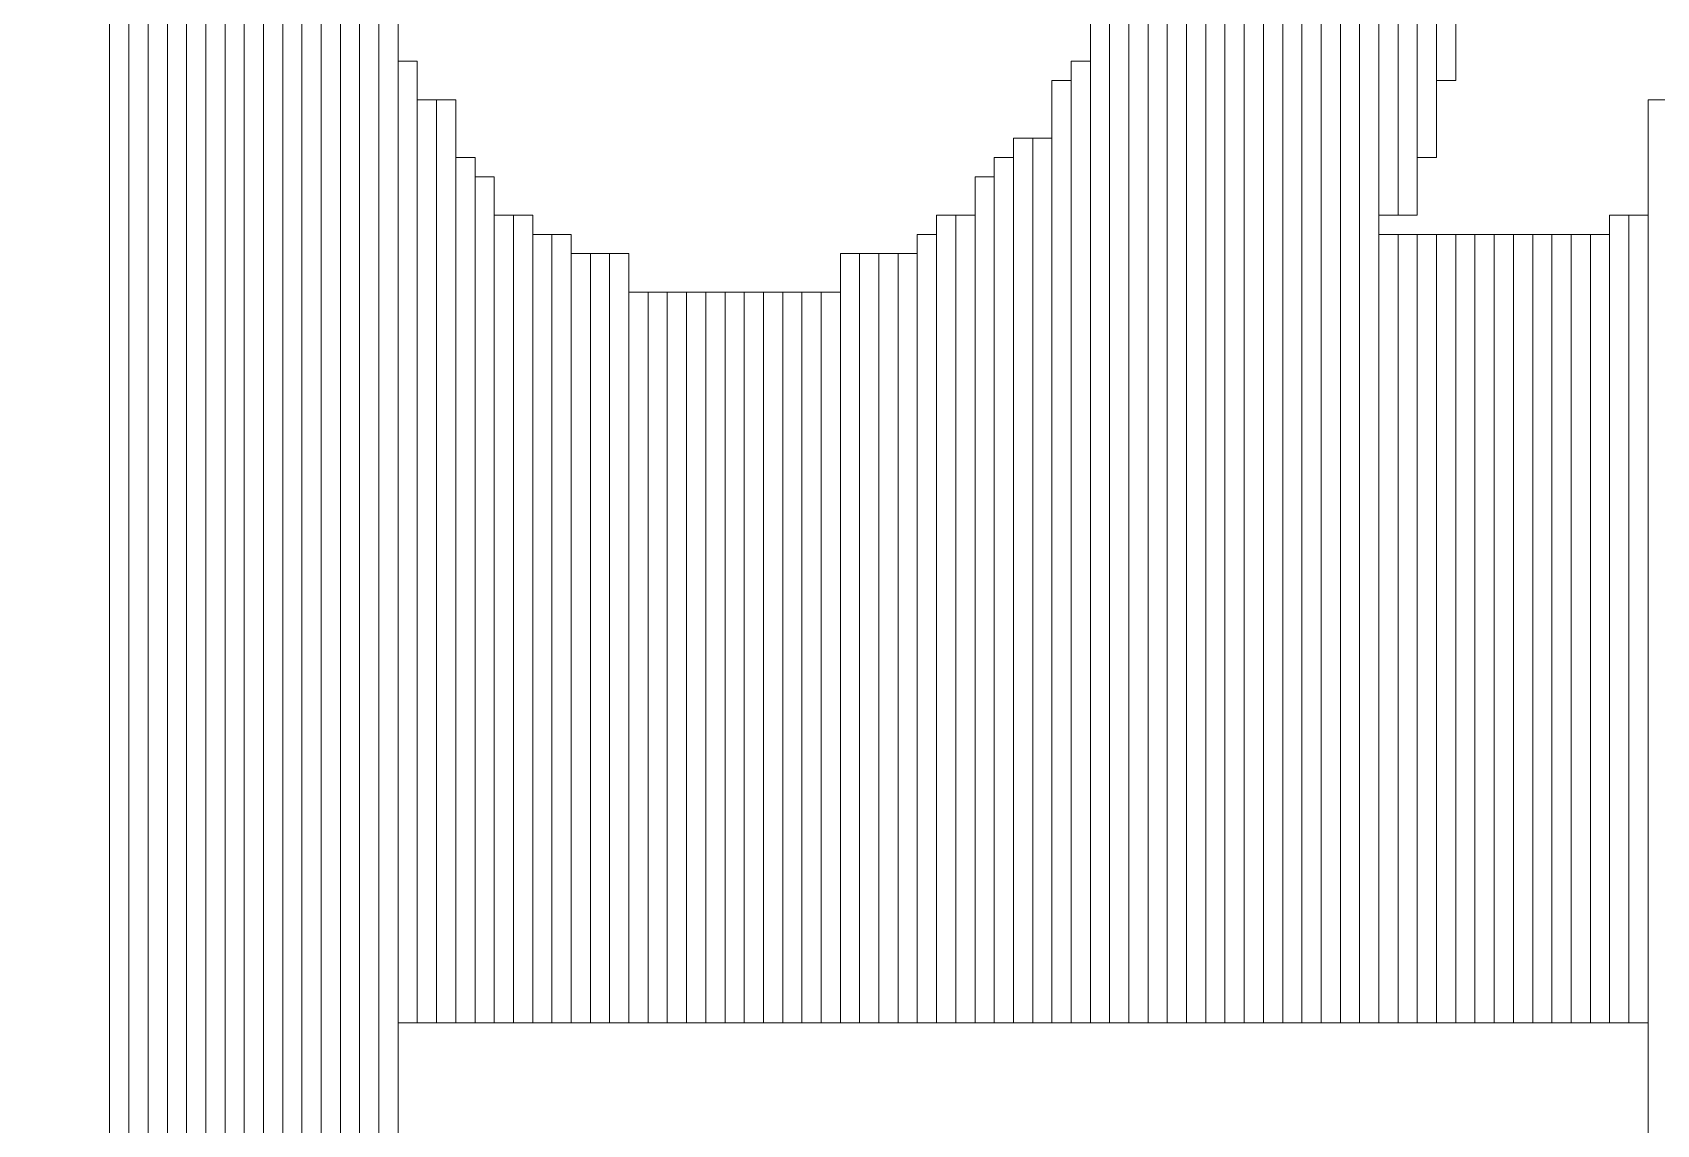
# Model space of a CAD drawing. Header units: millimetres. Extents: x -86 to 67, y -55 to 52.
# Drawn here: x -30.82 to -28.675, y 30.265 to 31.708 of the extents above; entities that cross this region are included whole.
import ezdxf

# ---------------------------------------------------------------- set-up
doc = ezdxf.new("R2010")
doc.units = ezdxf.units.MM
doc.header["$MEASUREMENT"] = 0
doc.layers.add('BG_OUTLINE', color=7, linetype='Continuous')
doc.layers.add('MA_PEN3', color=7, linetype='Continuous')

msp = doc.modelspace()

# ---------------------------------------------------------------- linework, layer by layer
at = {"layer": 'BG_OUTLINE', "color": 3, "lineweight": 9}
msp.add_open_spline([(-60.0926, 34.7331), (-60.0926, 34.7331), (63.7724, 34.7331), (63.7724, 34.7331), (63.7724, 34.7331), (64.585, 34.7336), (65.3646, 34.4113), (65.9396, 33.837), (65.9396, 33.837), (66.5146, 33.2627), (66.8379, 32.4797), (66.8384, 31.667), (66.8384, 31.667), (66.8384, 31.667), (66.8412, -52.28), (66.8412, -52.28), (66.8412, -52.28), (66.8412, -52.28), (66.8384, -52.1933), (66.8384, -52.1933), (66.8384, -52.1933), (66.8389, -53.006), (66.5166, -53.7856), (65.9424, -54.3606), (65.9424, -54.3606), (65.3681, -54.9356), (64.585, -55.2589), (63.7724, -55.2594), (63.7724, -55.2594), (63.7724, -55.2594), (-60.1869, -55.2594), (-60.1869, -55.2594), (-60.1869, -55.2594), (-60.1869, -55.2594), (-60.0853, -55.2518), (-60.0853, -55.2518), (-60.0853, -55.2518), (-60.8979, -55.2523), (-61.6775, -54.9299), (-62.2525, -54.3557), (-62.2525, -54.3557), (-62.8275, -53.7814), (-63.1508, -52.9984), (-63.1513, -52.1857), (-63.1513, -52.1857), (-63.1513, -52.1857), (-63.1587, 31.667), (-63.1587, 31.667), (-63.1587, 31.667), (-63.1592, 32.4797), (-62.8369, 33.2593), (-62.2626, 33.8343), (-62.2626, 33.8343), (-61.6883, 34.4093), (-60.9053, 34.7326), (-60.0926, 34.7331)], degree=3, knots=[0, 0, 0, 0, 0.071429, 0.071429, 0.071429, 0.071429, 0.142857, 0.142857, 0.142857, 0.142857, 0.214286, 0.214286, 0.214286, 0.214286, 0.285714, 0.285714, 0.285714, 0.285714, 0.357143, 0.357143, 0.357143, 0.357143, 0.428571, 0.428571, 0.428571, 0.428571, 0.5, 0.5, 0.5, 0.5, 0.571429, 0.571429, 0.571429, 0.571429, 0.642857, 0.642857, 0.642857, 0.642857, 0.714286, 0.714286, 0.714286, 0.714286, 0.785714, 0.785714, 0.785714, 0.785714, 0.857143, 0.857143, 0.857143, 0.857143, 0.928571, 0.928571, 0.928571, 0.928571, 1, 1, 1, 1], dxfattribs=at)
at = {"layer": 'MA_PEN3', "color": 5, "lineweight": 9}
for points in [[(-30.7178, 34.3874), (-30.7178, 34.3874), (-30.6924, 34.3874), (-30.6924, 34.3874), (-30.6924, 34.3874), (-30.6924, 34.3874), (-30.6924, 25.3958), (-30.6924, 25.3958), (-30.6924, 25.3958), (-30.6924, 25.3958), (-30.7178, 25.3958), (-30.7178, 25.3958), (-30.7178, 25.3958), (-30.7178, 25.3958), (-30.7178, 34.3874), (-30.7178, 34.3874)], [(-30.6924, 34.3874), (-30.6924, 34.3874), (-30.667, 34.3874), (-30.667, 34.3874), (-30.667, 34.3874), (-30.667, 34.3874), (-30.667, 25.3958), (-30.667, 25.3958), (-30.667, 25.3958), (-30.667, 25.3958), (-30.6924, 25.3958), (-30.6924, 25.3958), (-30.6924, 25.3958), (-30.6924, 25.3958), (-30.6924, 34.3874), (-30.6924, 34.3874)], [(-30.667, 34.3874), (-30.667, 34.3874), (-30.6416, 34.3874), (-30.6416, 34.3874), (-30.6416, 34.3874), (-30.6416, 34.3874), (-30.6416, 25.3958), (-30.6416, 25.3958), (-30.6416, 25.3958), (-30.6416, 25.3958), (-30.667, 25.3958), (-30.667, 25.3958), (-30.667, 25.3958), (-30.667, 25.3958), (-30.667, 34.3874), (-30.667, 34.3874)], [(-30.6416, 34.3874), (-30.6416, 34.3874), (-30.6162, 34.3874), (-30.6162, 34.3874), (-30.6162, 34.3874), (-30.6162, 34.3874), (-30.6162, 25.3958), (-30.6162, 25.3958), (-30.6162, 25.3958), (-30.6162, 25.3958), (-30.6416, 25.3958), (-30.6416, 25.3958), (-30.6416, 25.3958), (-30.6416, 25.3958), (-30.6416, 34.3874), (-30.6416, 34.3874)], [(-30.6162, 34.3874), (-30.6162, 34.3874), (-30.5908, 34.3874), (-30.5908, 34.3874), (-30.5908, 34.3874), (-30.5908, 34.3874), (-30.5908, 25.3958), (-30.5908, 25.3958), (-30.5908, 25.3958), (-30.5908, 25.3958), (-30.6162, 25.3958), (-30.6162, 25.3958), (-30.6162, 25.3958), (-30.6162, 25.3958), (-30.6162, 34.3874), (-30.6162, 34.3874)], [(-30.5908, 34.3874), (-30.5908, 34.3874), (-30.5654, 34.3874), (-30.5654, 34.3874), (-30.5654, 34.3874), (-30.5654, 34.3874), (-30.5654, 25.3958), (-30.5654, 25.3958), (-30.5654, 25.3958), (-30.5654, 25.3958), (-30.5908, 25.3958), (-30.5908, 25.3958), (-30.5908, 25.3958), (-30.5908, 25.3958), (-30.5908, 34.3874), (-30.5908, 34.3874)], [(-30.5654, 34.3874), (-30.5654, 34.3874), (-30.54, 34.3874), (-30.54, 34.3874), (-30.54, 34.3874), (-30.54, 34.3874), (-30.54, 25.3958), (-30.54, 25.3958), (-30.54, 25.3958), (-30.54, 25.3958), (-30.5654, 25.3958), (-30.5654, 25.3958), (-30.5654, 25.3958), (-30.5654, 25.3958), (-30.5654, 34.3874), (-30.5654, 34.3874)], [(-30.54, 34.3874), (-30.54, 34.3874), (-30.5146, 34.3874), (-30.5146, 34.3874), (-30.5146, 34.3874), (-30.5146, 34.3874), (-30.5146, 25.3958), (-30.5146, 25.3958), (-30.5146, 25.3958), (-30.5146, 25.3958), (-30.54, 25.3958), (-30.54, 25.3958), (-30.54, 25.3958), (-30.54, 25.3958), (-30.54, 34.3874), (-30.54, 34.3874)], [(-30.5146, 34.3874), (-30.5146, 34.3874), (-30.4892, 34.3874), (-30.4892, 34.3874), (-30.4892, 34.3874), (-30.4892, 34.3874), (-30.4892, 25.3958), (-30.4892, 25.3958), (-30.4892, 25.3958), (-30.4892, 25.3958), (-30.5146, 25.3958), (-30.5146, 25.3958), (-30.5146, 25.3958), (-30.5146, 25.3958), (-30.5146, 34.3874), (-30.5146, 34.3874)], [(-30.4892, 34.3874), (-30.4892, 34.3874), (-30.4638, 34.3874), (-30.4638, 34.3874), (-30.4638, 34.3874), (-30.4638, 34.3874), (-30.4638, 25.3958), (-30.4638, 25.3958), (-30.4638, 25.3958), (-30.4638, 25.3958), (-30.4892, 25.3958), (-30.4892, 25.3958), (-30.4892, 25.3958), (-30.4892, 25.3958), (-30.4892, 34.3874), (-30.4892, 34.3874)], [(-30.4638, 34.3874), (-30.4638, 34.3874), (-30.4384, 34.3874), (-30.4384, 34.3874), (-30.4384, 34.3874), (-30.4384, 34.3874), (-30.4384, 25.3958), (-30.4384, 25.3958), (-30.4384, 25.3958), (-30.4384, 25.3958), (-30.4638, 25.3958), (-30.4638, 25.3958), (-30.4638, 25.3958), (-30.4638, 25.3958), (-30.4638, 34.3874), (-30.4638, 34.3874)], [(-30.4384, 34.3874), (-30.4384, 34.3874), (-30.413, 34.3874), (-30.413, 34.3874), (-30.413, 34.3874), (-30.413, 34.3874), (-30.413, 25.3958), (-30.413, 25.3958), (-30.413, 25.3958), (-30.413, 25.3958), (-30.4384, 25.3958), (-30.4384, 25.3958), (-30.4384, 25.3958), (-30.4384, 25.3958), (-30.4384, 34.3874), (-30.4384, 34.3874)], [(-30.413, 34.3874), (-30.413, 34.3874), (-30.3876, 34.3874), (-30.3876, 34.3874), (-30.3876, 34.3874), (-30.3876, 34.3874), (-30.3876, 25.3958), (-30.3876, 25.3958), (-30.3876, 25.3958), (-30.3876, 25.3958), (-30.413, 25.3958), (-30.413, 25.3958), (-30.413, 25.3958), (-30.413, 25.3958), (-30.413, 34.3874), (-30.413, 34.3874)], [(-30.3876, 34.3874), (-30.3876, 34.3874), (-30.3622, 34.3874), (-30.3622, 34.3874), (-30.3622, 34.3874), (-30.3622, 34.3874), (-30.3622, 25.3958), (-30.3622, 25.3958), (-30.3622, 25.3958), (-30.3622, 25.3958), (-30.3876, 25.3958), (-30.3876, 25.3958), (-30.3876, 25.3958), (-30.3876, 25.3958), (-30.3876, 34.3874), (-30.3876, 34.3874)], [(-29.1684, 32.1268), (-29.1684, 32.1268), (-29.143, 32.1268), (-29.143, 32.1268), (-29.143, 32.1268), (-29.143, 32.1268), (-29.143, 30.3996), (-29.143, 30.3996), (-29.143, 30.3996), (-29.143, 30.3996), (-29.1684, 30.3996), (-29.1684, 30.3996), (-29.1684, 30.3996), (-29.1684, 30.3996), (-29.1684, 32.1268), (-29.1684, 32.1268)], [(-29.143, 32.1268), (-29.143, 32.1268), (-29.1176, 32.1268), (-29.1176, 32.1268), (-29.1176, 32.1268), (-29.1176, 32.1268), (-29.1176, 30.3996), (-29.1176, 30.3996), (-29.1176, 30.3996), (-29.1176, 30.3996), (-29.143, 30.3996), (-29.143, 30.3996), (-29.143, 30.3996), (-29.143, 30.3996), (-29.143, 32.1268), (-29.143, 32.1268)], [(-29.1176, 32.1268), (-29.1176, 32.1268), (-29.0922, 32.1268), (-29.0922, 32.1268), (-29.0922, 32.1268), (-29.0922, 32.1268), (-29.0922, 30.3996), (-29.0922, 30.3996), (-29.0922, 30.3996), (-29.0922, 30.3996), (-29.1176, 30.3996), (-29.1176, 30.3996), (-29.1176, 30.3996), (-29.1176, 30.3996), (-29.1176, 32.1268), (-29.1176, 32.1268)], [(-29.0922, 32.1268), (-29.0922, 32.1268), (-29.0668, 32.1268), (-29.0668, 32.1268), (-29.0668, 32.1268), (-29.0668, 32.1268), (-29.0668, 30.3996), (-29.0668, 30.3996), (-29.0668, 30.3996), (-29.0668, 30.3996), (-29.0922, 30.3996), (-29.0922, 30.3996), (-29.0922, 30.3996), (-29.0922, 30.3996), (-29.0922, 32.1268), (-29.0922, 32.1268)], [(-29.0668, 32.1268), (-29.0668, 32.1268), (-29.0414, 32.1268), (-29.0414, 32.1268), (-29.0414, 32.1268), (-29.0414, 32.1268), (-29.0414, 30.3996), (-29.0414, 30.3996), (-29.0414, 30.3996), (-29.0414, 30.3996), (-29.0668, 30.3996), (-29.0668, 30.3996), (-29.0668, 30.3996), (-29.0668, 30.3996), (-29.0668, 32.1268), (-29.0668, 32.1268)], [(-29.2446, 32.1014), (-29.2446, 32.1014), (-29.2192, 32.1014), (-29.2192, 32.1014), (-29.2192, 32.1014), (-29.2192, 32.1014), (-29.2192, 30.3996), (-29.2192, 30.3996), (-29.2192, 30.3996), (-29.2192, 30.3996), (-29.2446, 30.3996), (-29.2446, 30.3996), (-29.2446, 30.3996), (-29.2446, 30.3996), (-29.2446, 32.1014), (-29.2446, 32.1014)], [(-29.2192, 32.1014), (-29.2192, 32.1014), (-29.1938, 32.1014), (-29.1938, 32.1014), (-29.1938, 32.1014), (-29.1938, 32.1014), (-29.1938, 30.3996), (-29.1938, 30.3996), (-29.1938, 30.3996), (-29.1938, 30.3996), (-29.2192, 30.3996), (-29.2192, 30.3996), (-29.2192, 30.3996), (-29.2192, 30.3996), (-29.2192, 32.1014), (-29.2192, 32.1014)], [(-29.1938, 32.1014), (-29.1938, 32.1014), (-29.1684, 32.1014), (-29.1684, 32.1014), (-29.1684, 32.1014), (-29.1684, 32.1014), (-29.1684, 30.3996), (-29.1684, 30.3996), (-29.1684, 30.3996), (-29.1684, 30.3996), (-29.1938, 30.3996), (-29.1938, 30.3996), (-29.1938, 30.3996), (-29.1938, 30.3996), (-29.1938, 32.1014), (-29.1938, 32.1014)], [(-29.0414, 32.1014), (-29.0414, 32.1014), (-29.016, 32.1014), (-29.016, 32.1014), (-29.016, 32.1014), (-29.016, 32.1014), (-29.016, 31.4664), (-29.016, 31.4664), (-29.016, 31.4664), (-29.016, 31.4664), (-29.0414, 31.4664), (-29.0414, 31.4664), (-29.0414, 31.4664), (-29.0414, 31.4664), (-29.0414, 32.1014), (-29.0414, 32.1014)], [(-29.016, 32.1014), (-29.016, 32.1014), (-28.9906, 32.1014), (-28.9906, 32.1014), (-28.9906, 32.1014), (-28.9906, 32.1014), (-28.9906, 31.4664), (-28.9906, 31.4664), (-28.9906, 31.4664), (-28.9906, 31.4664), (-29.016, 31.4664), (-29.016, 31.4664), (-29.016, 31.4664), (-29.016, 31.4664), (-29.016, 32.1014), (-29.016, 32.1014)], [(-28.9906, 32.0506), (-28.9906, 32.0506), (-28.9652, 32.0506), (-28.9652, 32.0506), (-28.9652, 32.0506), (-28.9652, 32.0506), (-28.9652, 31.5426), (-28.9652, 31.5426), (-28.9652, 31.5426), (-28.9652, 31.5426), (-28.9906, 31.5426), (-28.9906, 31.5426), (-28.9906, 31.5426), (-28.9906, 31.5426), (-28.9906, 32.0506), (-28.9906, 32.0506)], [(-29.27, 32.0252), (-29.27, 32.0252), (-29.2446, 32.0252), (-29.2446, 32.0252), (-29.2446, 32.0252), (-29.2446, 32.0252), (-29.2446, 30.3996), (-29.2446, 30.3996), (-29.2446, 30.3996), (-29.2446, 30.3996), (-29.27, 30.3996), (-29.27, 30.3996), (-29.27, 30.3996), (-29.27, 30.3996), (-29.27, 32.0252), (-29.27, 32.0252)], [(-29.3208, 31.9998), (-29.3208, 31.9998), (-29.2954, 31.9998), (-29.2954, 31.9998), (-29.2954, 31.9998), (-29.2954, 31.9998), (-29.2954, 30.3996), (-29.2954, 30.3996), (-29.2954, 30.3996), (-29.2954, 30.3996), (-29.3208, 30.3996), (-29.3208, 30.3996), (-29.3208, 30.3996), (-29.3208, 30.3996), (-29.3208, 31.9998), (-29.3208, 31.9998)], [(-29.2954, 31.9998), (-29.2954, 31.9998), (-29.27, 31.9998), (-29.27, 31.9998), (-29.27, 31.9998), (-29.27, 31.9998), (-29.27, 30.3996), (-29.27, 30.3996), (-29.27, 30.3996), (-29.27, 30.3996), (-29.2954, 30.3996), (-29.2954, 30.3996), (-29.2954, 30.3996), (-29.2954, 30.3996), (-29.2954, 31.9998), (-29.2954, 31.9998)], [(-28.9652, 31.9998), (-28.9652, 31.9998), (-28.9398, 31.9998), (-28.9398, 31.9998), (-28.9398, 31.9998), (-28.9398, 31.9998), (-28.9398, 31.6442), (-28.9398, 31.6442), (-28.9398, 31.6442), (-28.9398, 31.6442), (-28.9652, 31.6442), (-28.9652, 31.6442), (-28.9652, 31.6442), (-28.9652, 31.6442), (-28.9652, 31.9998), (-28.9652, 31.9998)], [(-29.3462, 31.9236), (-29.3462, 31.9236), (-29.3208, 31.9236), (-29.3208, 31.9236), (-29.3208, 31.9236), (-29.3208, 31.9236), (-29.3208, 30.3996), (-29.3208, 30.3996), (-29.3208, 30.3996), (-29.3208, 30.3996), (-29.3462, 30.3996), (-29.3462, 30.3996), (-29.3462, 30.3996), (-29.3462, 30.3996), (-29.3462, 31.9236), (-29.3462, 31.9236)], [(-29.3716, 31.8474), (-29.3716, 31.8474), (-29.3462, 31.8474), (-29.3462, 31.8474), (-29.3462, 31.8474), (-29.3462, 31.8474), (-29.3462, 30.3996), (-29.3462, 30.3996), (-29.3462, 30.3996), (-29.3462, 30.3996), (-29.3716, 30.3996), (-29.3716, 30.3996), (-29.3716, 30.3996), (-29.3716, 30.3996), (-29.3716, 31.8474), (-29.3716, 31.8474)], [(-30.3622, 31.822), (-30.3622, 31.822), (-30.3368, 31.822), (-30.3368, 31.822), (-30.3368, 31.822), (-30.3368, 31.822), (-30.3368, 26.9198), (-30.3368, 26.9198), (-30.3368, 26.9198), (-30.3368, 26.9198), (-30.3622, 26.9198), (-30.3622, 26.9198), (-30.3622, 26.9198), (-30.3622, 26.9198), (-30.3622, 31.822), (-30.3622, 31.822)], [(-29.4224, 31.7712), (-29.4224, 31.7712), (-29.397, 31.7712), (-29.397, 31.7712), (-29.397, 31.7712), (-29.397, 31.7712), (-29.397, 30.3996), (-29.397, 30.3996), (-29.397, 30.3996), (-29.397, 30.3996), (-29.4224, 30.3996), (-29.4224, 30.3996), (-29.4224, 30.3996), (-29.4224, 30.3996), (-29.4224, 31.7712), (-29.4224, 31.7712)], [(-29.397, 31.7712), (-29.397, 31.7712), (-29.3716, 31.7712), (-29.3716, 31.7712), (-29.3716, 31.7712), (-29.3716, 31.7712), (-29.3716, 30.3996), (-29.3716, 30.3996), (-29.3716, 30.3996), (-29.3716, 30.3996), (-29.397, 30.3996), (-29.397, 30.3996), (-29.397, 30.3996), (-29.397, 30.3996), (-29.397, 31.7712), (-29.397, 31.7712)], [(-30.3368, 31.6696), (-30.3368, 31.6696), (-30.3114, 31.6696), (-30.3114, 31.6696), (-30.3114, 31.6696), (-30.3114, 31.6696), (-30.3114, 30.3996), (-30.3114, 30.3996), (-30.3114, 30.3996), (-30.3114, 30.3996), (-30.3368, 30.3996), (-30.3368, 30.3996), (-30.3368, 30.3996), (-30.3368, 30.3996), (-30.3368, 31.6696), (-30.3368, 31.6696)], [(-29.4478, 31.6696), (-29.4478, 31.6696), (-29.4224, 31.6696), (-29.4224, 31.6696), (-29.4224, 31.6696), (-29.4224, 31.6696), (-29.4224, 30.3996), (-29.4224, 30.3996), (-29.4224, 30.3996), (-29.4224, 30.3996), (-29.4478, 30.3996), (-29.4478, 30.3996), (-29.4478, 30.3996), (-29.4478, 30.3996), (-29.4478, 31.6696), (-29.4478, 31.6696)], [(-29.4732, 31.6442), (-29.4732, 31.6442), (-29.4478, 31.6442), (-29.4478, 31.6442), (-29.4478, 31.6442), (-29.4478, 31.6442), (-29.4478, 30.3996), (-29.4478, 30.3996), (-29.4478, 30.3996), (-29.4478, 30.3996), (-29.4732, 30.3996), (-29.4732, 30.3996), (-29.4732, 30.3996), (-29.4732, 30.3996), (-29.4732, 31.6442), (-29.4732, 31.6442)], [(-30.3114, 31.6188), (-30.3114, 31.6188), (-30.286, 31.6188), (-30.286, 31.6188), (-30.286, 31.6188), (-30.286, 31.6188), (-30.286, 30.3996), (-30.286, 30.3996), (-30.286, 30.3996), (-30.286, 30.3996), (-30.3114, 30.3996), (-30.3114, 30.3996), (-30.3114, 30.3996), (-30.3114, 30.3996), (-30.3114, 31.6188), (-30.3114, 31.6188)], [(-30.286, 31.6188), (-30.286, 31.6188), (-30.2606, 31.6188), (-30.2606, 31.6188), (-30.2606, 31.6188), (-30.2606, 31.6188), (-30.2606, 30.3996), (-30.2606, 30.3996), (-30.2606, 30.3996), (-30.2606, 30.3996), (-30.286, 30.3996), (-30.286, 30.3996), (-30.286, 30.3996), (-30.286, 30.3996), (-30.286, 31.6188), (-30.286, 31.6188)], [(-28.6858, 31.6188), (-28.6858, 31.6188), (-28.6604, 31.6188), (-28.6604, 31.6188), (-28.6604, 31.6188), (-28.6604, 31.6188), (-28.6604, 26.9198), (-28.6604, 26.9198), (-28.6604, 26.9198), (-28.6604, 26.9198), (-28.6858, 26.9198), (-28.6858, 26.9198), (-28.6858, 26.9198), (-28.6858, 26.9198), (-28.6858, 31.6188), (-28.6858, 31.6188)], [(-29.524, 31.568), (-29.524, 31.568), (-29.4986, 31.568), (-29.4986, 31.568), (-29.4986, 31.568), (-29.4986, 31.568), (-29.4986, 30.3996), (-29.4986, 30.3996), (-29.4986, 30.3996), (-29.4986, 30.3996), (-29.524, 30.3996), (-29.524, 30.3996), (-29.524, 30.3996), (-29.524, 30.3996), (-29.524, 31.568), (-29.524, 31.568)], [(-29.4986, 31.568), (-29.4986, 31.568), (-29.4732, 31.568), (-29.4732, 31.568), (-29.4732, 31.568), (-29.4732, 31.568), (-29.4732, 30.3996), (-29.4732, 30.3996), (-29.4732, 30.3996), (-29.4732, 30.3996), (-29.4986, 30.3996), (-29.4986, 30.3996), (-29.4986, 30.3996), (-29.4986, 30.3996), (-29.4986, 31.568), (-29.4986, 31.568)], [(-30.2606, 31.5426), (-30.2606, 31.5426), (-30.2352, 31.5426), (-30.2352, 31.5426), (-30.2352, 31.5426), (-30.2352, 31.5426), (-30.2352, 30.3996), (-30.2352, 30.3996), (-30.2352, 30.3996), (-30.2352, 30.3996), (-30.2606, 30.3996), (-30.2606, 30.3996), (-30.2606, 30.3996), (-30.2606, 30.3996), (-30.2606, 31.5426), (-30.2606, 31.5426)], [(-29.5494, 31.5426), (-29.5494, 31.5426), (-29.524, 31.5426), (-29.524, 31.5426), (-29.524, 31.5426), (-29.524, 31.5426), (-29.524, 30.3996), (-29.524, 30.3996), (-29.524, 30.3996), (-29.524, 30.3996), (-29.5494, 30.3996), (-29.5494, 30.3996), (-29.5494, 30.3996), (-29.5494, 30.3996), (-29.5494, 31.5426), (-29.5494, 31.5426)], [(-30.2352, 31.5172), (-30.2352, 31.5172), (-30.2098, 31.5172), (-30.2098, 31.5172), (-30.2098, 31.5172), (-30.2098, 31.5172), (-30.2098, 30.3996), (-30.2098, 30.3996), (-30.2098, 30.3996), (-30.2098, 30.3996), (-30.2352, 30.3996), (-30.2352, 30.3996), (-30.2352, 30.3996), (-30.2352, 30.3996), (-30.2352, 31.5172), (-30.2352, 31.5172)], [(-29.5748, 31.5172), (-29.5748, 31.5172), (-29.5494, 31.5172), (-29.5494, 31.5172), (-29.5494, 31.5172), (-29.5494, 31.5172), (-29.5494, 30.3996), (-29.5494, 30.3996), (-29.5494, 30.3996), (-29.5494, 30.3996), (-29.5748, 30.3996), (-29.5748, 30.3996), (-29.5748, 30.3996), (-29.5748, 30.3996), (-29.5748, 31.5172), (-29.5748, 31.5172)], [(-30.2098, 31.4664), (-30.2098, 31.4664), (-30.1844, 31.4664), (-30.1844, 31.4664), (-30.1844, 31.4664), (-30.1844, 31.4664), (-30.1844, 30.3996), (-30.1844, 30.3996), (-30.1844, 30.3996), (-30.1844, 30.3996), (-30.2098, 30.3996), (-30.2098, 30.3996), (-30.2098, 30.3996), (-30.2098, 30.3996), (-30.2098, 31.4664), (-30.2098, 31.4664)], [(-30.1844, 31.4664), (-30.1844, 31.4664), (-30.159, 31.4664), (-30.159, 31.4664), (-30.159, 31.4664), (-30.159, 31.4664), (-30.159, 30.3996), (-30.159, 30.3996), (-30.159, 30.3996), (-30.159, 30.3996), (-30.1844, 30.3996), (-30.1844, 30.3996), (-30.1844, 30.3996), (-30.1844, 30.3996), (-30.1844, 31.4664), (-30.1844, 31.4664)], [(-29.6256, 31.4664), (-29.6256, 31.4664), (-29.6002, 31.4664), (-29.6002, 31.4664), (-29.6002, 31.4664), (-29.6002, 31.4664), (-29.6002, 30.3996), (-29.6002, 30.3996), (-29.6002, 30.3996), (-29.6002, 30.3996), (-29.6256, 30.3996), (-29.6256, 30.3996), (-29.6256, 30.3996), (-29.6256, 30.3996), (-29.6256, 31.4664), (-29.6256, 31.4664)], [(-29.6002, 31.4664), (-29.6002, 31.4664), (-29.5748, 31.4664), (-29.5748, 31.4664), (-29.5748, 31.4664), (-29.5748, 31.4664), (-29.5748, 30.3996), (-29.5748, 30.3996), (-29.5748, 30.3996), (-29.5748, 30.3996), (-29.6002, 30.3996), (-29.6002, 30.3996), (-29.6002, 30.3996), (-29.6002, 30.3996), (-29.6002, 31.4664), (-29.6002, 31.4664)], [(-28.7366, 31.4664), (-28.7366, 31.4664), (-28.7112, 31.4664), (-28.7112, 31.4664), (-28.7112, 31.4664), (-28.7112, 31.4664), (-28.7112, 30.3996), (-28.7112, 30.3996), (-28.7112, 30.3996), (-28.7112, 30.3996), (-28.7366, 30.3996), (-28.7366, 30.3996), (-28.7366, 30.3996), (-28.7366, 30.3996), (-28.7366, 31.4664), (-28.7366, 31.4664)], [(-28.7112, 31.4664), (-28.7112, 31.4664), (-28.6858, 31.4664), (-28.6858, 31.4664), (-28.6858, 31.4664), (-28.6858, 31.4664), (-28.6858, 30.3996), (-28.6858, 30.3996), (-28.6858, 30.3996), (-28.6858, 30.3996), (-28.7112, 30.3996), (-28.7112, 30.3996), (-28.7112, 30.3996), (-28.7112, 30.3996), (-28.7112, 31.4664), (-28.7112, 31.4664)], [(-30.159, 31.441), (-30.159, 31.441), (-30.1336, 31.441), (-30.1336, 31.441), (-30.1336, 31.441), (-30.1336, 31.441), (-30.1336, 30.3996), (-30.1336, 30.3996), (-30.1336, 30.3996), (-30.1336, 30.3996), (-30.159, 30.3996), (-30.159, 30.3996), (-30.159, 30.3996), (-30.159, 30.3996), (-30.159, 31.441), (-30.159, 31.441)], [(-30.1336, 31.441), (-30.1336, 31.441), (-30.1082, 31.441), (-30.1082, 31.441), (-30.1082, 31.441), (-30.1082, 31.441), (-30.1082, 30.3996), (-30.1082, 30.3996), (-30.1082, 30.3996), (-30.1082, 30.3996), (-30.1336, 30.3996), (-30.1336, 30.3996), (-30.1336, 30.3996), (-30.1336, 30.3996), (-30.1336, 31.441), (-30.1336, 31.441)], [(-29.651, 31.441), (-29.651, 31.441), (-29.6256, 31.441), (-29.6256, 31.441), (-29.6256, 31.441), (-29.6256, 31.441), (-29.6256, 30.3996), (-29.6256, 30.3996), (-29.6256, 30.3996), (-29.6256, 30.3996), (-29.651, 30.3996), (-29.651, 30.3996), (-29.651, 30.3996), (-29.651, 30.3996), (-29.651, 31.441), (-29.651, 31.441)], [(-29.0414, 31.441), (-29.0414, 31.441), (-29.016, 31.441), (-29.016, 31.441), (-29.016, 31.441), (-29.016, 31.441), (-29.016, 30.3996), (-29.016, 30.3996), (-29.016, 30.3996), (-29.016, 30.3996), (-29.0414, 30.3996), (-29.0414, 30.3996), (-29.0414, 30.3996), (-29.0414, 30.3996), (-29.0414, 31.441), (-29.0414, 31.441)], [(-29.016, 31.441), (-29.016, 31.441), (-28.9906, 31.441), (-28.9906, 31.441), (-28.9906, 31.441), (-28.9906, 31.441), (-28.9906, 30.3996), (-28.9906, 30.3996), (-28.9906, 30.3996), (-28.9906, 30.3996), (-29.016, 30.3996), (-29.016, 30.3996), (-29.016, 30.3996), (-29.016, 30.3996), (-29.016, 31.441), (-29.016, 31.441)], [(-28.9906, 31.441), (-28.9906, 31.441), (-28.9652, 31.441), (-28.9652, 31.441), (-28.9652, 31.441), (-28.9652, 31.441), (-28.9652, 30.3996), (-28.9652, 30.3996), (-28.9652, 30.3996), (-28.9652, 30.3996), (-28.9906, 30.3996), (-28.9906, 30.3996), (-28.9906, 30.3996), (-28.9906, 30.3996), (-28.9906, 31.441), (-28.9906, 31.441)], [(-28.9652, 31.441), (-28.9652, 31.441), (-28.9398, 31.441), (-28.9398, 31.441), (-28.9398, 31.441), (-28.9398, 31.441), (-28.9398, 30.3996), (-28.9398, 30.3996), (-28.9398, 30.3996), (-28.9398, 30.3996), (-28.9652, 30.3996), (-28.9652, 30.3996), (-28.9652, 30.3996), (-28.9652, 30.3996), (-28.9652, 31.441), (-28.9652, 31.441)], [(-28.9398, 31.441), (-28.9398, 31.441), (-28.9144, 31.441), (-28.9144, 31.441), (-28.9144, 31.441), (-28.9144, 31.441), (-28.9144, 30.3996), (-28.9144, 30.3996), (-28.9144, 30.3996), (-28.9144, 30.3996), (-28.9398, 30.3996), (-28.9398, 30.3996), (-28.9398, 30.3996), (-28.9398, 30.3996), (-28.9398, 31.441), (-28.9398, 31.441)], [(-28.9144, 31.441), (-28.9144, 31.441), (-28.889, 31.441), (-28.889, 31.441), (-28.889, 31.441), (-28.889, 31.441), (-28.889, 30.3996), (-28.889, 30.3996), (-28.889, 30.3996), (-28.889, 30.3996), (-28.9144, 30.3996), (-28.9144, 30.3996), (-28.9144, 30.3996), (-28.9144, 30.3996), (-28.9144, 31.441), (-28.9144, 31.441)], [(-28.889, 31.441), (-28.889, 31.441), (-28.8636, 31.441), (-28.8636, 31.441), (-28.8636, 31.441), (-28.8636, 31.441), (-28.8636, 30.3996), (-28.8636, 30.3996), (-28.8636, 30.3996), (-28.8636, 30.3996), (-28.889, 30.3996), (-28.889, 30.3996), (-28.889, 30.3996), (-28.889, 30.3996), (-28.889, 31.441), (-28.889, 31.441)], [(-28.8636, 31.441), (-28.8636, 31.441), (-28.8382, 31.441), (-28.8382, 31.441), (-28.8382, 31.441), (-28.8382, 31.441), (-28.8382, 30.3996), (-28.8382, 30.3996), (-28.8382, 30.3996), (-28.8382, 30.3996), (-28.8636, 30.3996), (-28.8636, 30.3996), (-28.8636, 30.3996), (-28.8636, 30.3996), (-28.8636, 31.441), (-28.8636, 31.441)], [(-28.8382, 31.441), (-28.8382, 31.441), (-28.8128, 31.441), (-28.8128, 31.441), (-28.8128, 31.441), (-28.8128, 31.441), (-28.8128, 30.3996), (-28.8128, 30.3996), (-28.8128, 30.3996), (-28.8128, 30.3996), (-28.8382, 30.3996), (-28.8382, 30.3996), (-28.8382, 30.3996), (-28.8382, 30.3996), (-28.8382, 31.441), (-28.8382, 31.441)], [(-28.8128, 31.441), (-28.8128, 31.441), (-28.7874, 31.441), (-28.7874, 31.441), (-28.7874, 31.441), (-28.7874, 31.441), (-28.7874, 30.3996), (-28.7874, 30.3996), (-28.7874, 30.3996), (-28.7874, 30.3996), (-28.8128, 30.3996), (-28.8128, 30.3996), (-28.8128, 30.3996), (-28.8128, 30.3996), (-28.8128, 31.441), (-28.8128, 31.441)], [(-28.7874, 31.441), (-28.7874, 31.441), (-28.762, 31.441), (-28.762, 31.441), (-28.762, 31.441), (-28.762, 31.441), (-28.762, 30.3996), (-28.762, 30.3996), (-28.762, 30.3996), (-28.762, 30.3996), (-28.7874, 30.3996), (-28.7874, 30.3996), (-28.7874, 30.3996), (-28.7874, 30.3996), (-28.7874, 31.441), (-28.7874, 31.441)], [(-28.762, 31.441), (-28.762, 31.441), (-28.7366, 31.441), (-28.7366, 31.441), (-28.7366, 31.441), (-28.7366, 31.441), (-28.7366, 30.3996), (-28.7366, 30.3996), (-28.7366, 30.3996), (-28.7366, 30.3996), (-28.762, 30.3996), (-28.762, 30.3996), (-28.762, 30.3996), (-28.762, 30.3996), (-28.762, 31.441), (-28.762, 31.441)], [(-30.1082, 31.4156), (-30.1082, 31.4156), (-30.0828, 31.4156), (-30.0828, 31.4156), (-30.0828, 31.4156), (-30.0828, 31.4156), (-30.0828, 30.3996), (-30.0828, 30.3996), (-30.0828, 30.3996), (-30.0828, 30.3996), (-30.1082, 30.3996), (-30.1082, 30.3996), (-30.1082, 30.3996), (-30.1082, 30.3996), (-30.1082, 31.4156), (-30.1082, 31.4156)], [(-30.0828, 31.4156), (-30.0828, 31.4156), (-30.0574, 31.4156), (-30.0574, 31.4156), (-30.0574, 31.4156), (-30.0574, 31.4156), (-30.0574, 30.3996), (-30.0574, 30.3996), (-30.0574, 30.3996), (-30.0574, 30.3996), (-30.0828, 30.3996), (-30.0828, 30.3996), (-30.0828, 30.3996), (-30.0828, 30.3996), (-30.0828, 31.4156), (-30.0828, 31.4156)], [(-30.0574, 31.4156), (-30.0574, 31.4156), (-30.032, 31.4156), (-30.032, 31.4156), (-30.032, 31.4156), (-30.032, 31.4156), (-30.032, 30.3996), (-30.032, 30.3996), (-30.032, 30.3996), (-30.032, 30.3996), (-30.0574, 30.3996), (-30.0574, 30.3996), (-30.0574, 30.3996), (-30.0574, 30.3996), (-30.0574, 31.4156), (-30.0574, 31.4156)], [(-29.7526, 31.4156), (-29.7526, 31.4156), (-29.7272, 31.4156), (-29.7272, 31.4156), (-29.7272, 31.4156), (-29.7272, 31.4156), (-29.7272, 30.3996), (-29.7272, 30.3996), (-29.7272, 30.3996), (-29.7272, 30.3996), (-29.7526, 30.3996), (-29.7526, 30.3996), (-29.7526, 30.3996), (-29.7526, 30.3996), (-29.7526, 31.4156), (-29.7526, 31.4156)], [(-29.7272, 31.4156), (-29.7272, 31.4156), (-29.7018, 31.4156), (-29.7018, 31.4156), (-29.7018, 31.4156), (-29.7018, 31.4156), (-29.7018, 30.3996), (-29.7018, 30.3996), (-29.7018, 30.3996), (-29.7018, 30.3996), (-29.7272, 30.3996), (-29.7272, 30.3996), (-29.7272, 30.3996), (-29.7272, 30.3996), (-29.7272, 31.4156), (-29.7272, 31.4156)], [(-29.7018, 31.4156), (-29.7018, 31.4156), (-29.6764, 31.4156), (-29.6764, 31.4156), (-29.6764, 31.4156), (-29.6764, 31.4156), (-29.6764, 30.3996), (-29.6764, 30.3996), (-29.6764, 30.3996), (-29.6764, 30.3996), (-29.7018, 30.3996), (-29.7018, 30.3996), (-29.7018, 30.3996), (-29.7018, 30.3996), (-29.7018, 31.4156), (-29.7018, 31.4156)], [(-29.6764, 31.4156), (-29.6764, 31.4156), (-29.651, 31.4156), (-29.651, 31.4156), (-29.651, 31.4156), (-29.651, 31.4156), (-29.651, 30.3996), (-29.651, 30.3996), (-29.651, 30.3996), (-29.651, 30.3996), (-29.6764, 30.3996), (-29.6764, 30.3996), (-29.6764, 30.3996), (-29.6764, 30.3996), (-29.6764, 31.4156), (-29.6764, 31.4156)], [(-30.032, 31.3648), (-30.032, 31.3648), (-30.0066, 31.3648), (-30.0066, 31.3648), (-30.0066, 31.3648), (-30.0066, 31.3648), (-30.0066, 30.3996), (-30.0066, 30.3996), (-30.0066, 30.3996), (-30.0066, 30.3996), (-30.032, 30.3996), (-30.032, 30.3996), (-30.032, 30.3996), (-30.032, 30.3996), (-30.032, 31.3648), (-30.032, 31.3648)], [(-30.0066, 31.3648), (-30.0066, 31.3648), (-29.9812, 31.3648), (-29.9812, 31.3648), (-29.9812, 31.3648), (-29.9812, 31.3648), (-29.9812, 30.3996), (-29.9812, 30.3996), (-29.9812, 30.3996), (-29.9812, 30.3996), (-30.0066, 30.3996), (-30.0066, 30.3996), (-30.0066, 30.3996), (-30.0066, 30.3996), (-30.0066, 31.3648), (-30.0066, 31.3648)], [(-29.9812, 31.3648), (-29.9812, 31.3648), (-29.9558, 31.3648), (-29.9558, 31.3648), (-29.9558, 31.3648), (-29.9558, 31.3648), (-29.9558, 30.3996), (-29.9558, 30.3996), (-29.9558, 30.3996), (-29.9558, 30.3996), (-29.9812, 30.3996), (-29.9812, 30.3996), (-29.9812, 30.3996), (-29.9812, 30.3996), (-29.9812, 31.3648), (-29.9812, 31.3648)], [(-29.9558, 31.3648), (-29.9558, 31.3648), (-29.9304, 31.3648), (-29.9304, 31.3648), (-29.9304, 31.3648), (-29.9304, 31.3648), (-29.9304, 30.3996), (-29.9304, 30.3996), (-29.9304, 30.3996), (-29.9304, 30.3996), (-29.9558, 30.3996), (-29.9558, 30.3996), (-29.9558, 30.3996), (-29.9558, 30.3996), (-29.9558, 31.3648), (-29.9558, 31.3648)], [(-29.9304, 31.3648), (-29.9304, 31.3648), (-29.905, 31.3648), (-29.905, 31.3648), (-29.905, 31.3648), (-29.905, 31.3648), (-29.905, 30.3996), (-29.905, 30.3996), (-29.905, 30.3996), (-29.905, 30.3996), (-29.9304, 30.3996), (-29.9304, 30.3996), (-29.9304, 30.3996), (-29.9304, 30.3996), (-29.9304, 31.3648), (-29.9304, 31.3648)], [(-29.905, 31.3648), (-29.905, 31.3648), (-29.8796, 31.3648), (-29.8796, 31.3648), (-29.8796, 31.3648), (-29.8796, 31.3648), (-29.8796, 30.3996), (-29.8796, 30.3996), (-29.8796, 30.3996), (-29.8796, 30.3996), (-29.905, 30.3996), (-29.905, 30.3996), (-29.905, 30.3996), (-29.905, 30.3996), (-29.905, 31.3648), (-29.905, 31.3648)], [(-29.8796, 31.3648), (-29.8796, 31.3648), (-29.8542, 31.3648), (-29.8542, 31.3648), (-29.8542, 31.3648), (-29.8542, 31.3648), (-29.8542, 30.3996), (-29.8542, 30.3996), (-29.8542, 30.3996), (-29.8542, 30.3996), (-29.8796, 30.3996), (-29.8796, 30.3996), (-29.8796, 30.3996), (-29.8796, 30.3996), (-29.8796, 31.3648), (-29.8796, 31.3648)], [(-29.8542, 31.3648), (-29.8542, 31.3648), (-29.8288, 31.3648), (-29.8288, 31.3648), (-29.8288, 31.3648), (-29.8288, 31.3648), (-29.8288, 30.3996), (-29.8288, 30.3996), (-29.8288, 30.3996), (-29.8288, 30.3996), (-29.8542, 30.3996), (-29.8542, 30.3996), (-29.8542, 30.3996), (-29.8542, 30.3996), (-29.8542, 31.3648), (-29.8542, 31.3648)], [(-29.8288, 31.3648), (-29.8288, 31.3648), (-29.8034, 31.3648), (-29.8034, 31.3648), (-29.8034, 31.3648), (-29.8034, 31.3648), (-29.8034, 30.3996), (-29.8034, 30.3996), (-29.8034, 30.3996), (-29.8034, 30.3996), (-29.8288, 30.3996), (-29.8288, 30.3996), (-29.8288, 30.3996), (-29.8288, 30.3996), (-29.8288, 31.3648), (-29.8288, 31.3648)], [(-29.8034, 31.3648), (-29.8034, 31.3648), (-29.778, 31.3648), (-29.778, 31.3648), (-29.778, 31.3648), (-29.778, 31.3648), (-29.778, 30.3996), (-29.778, 30.3996), (-29.778, 30.3996), (-29.778, 30.3996), (-29.8034, 30.3996), (-29.8034, 30.3996), (-29.8034, 30.3996), (-29.8034, 30.3996), (-29.8034, 31.3648), (-29.8034, 31.3648)], [(-29.778, 31.3648), (-29.778, 31.3648), (-29.7526, 31.3648), (-29.7526, 31.3648), (-29.7526, 31.3648), (-29.7526, 31.3648), (-29.7526, 30.3996), (-29.7526, 30.3996), (-29.7526, 30.3996), (-29.7526, 30.3996), (-29.778, 30.3996), (-29.778, 30.3996), (-29.778, 30.3996), (-29.778, 30.3996), (-29.778, 31.3648), (-29.778, 31.3648)]]:
    msp.add_open_spline(points, degree=3, knots=[0, 0, 0, 0, 0.25, 0.25, 0.25, 0.25, 0.5, 0.5, 0.5, 0.5, 0.75, 0.75, 0.75, 0.75, 1, 1, 1, 1], dxfattribs=at)

doc.saveas('drawing.dxf')
